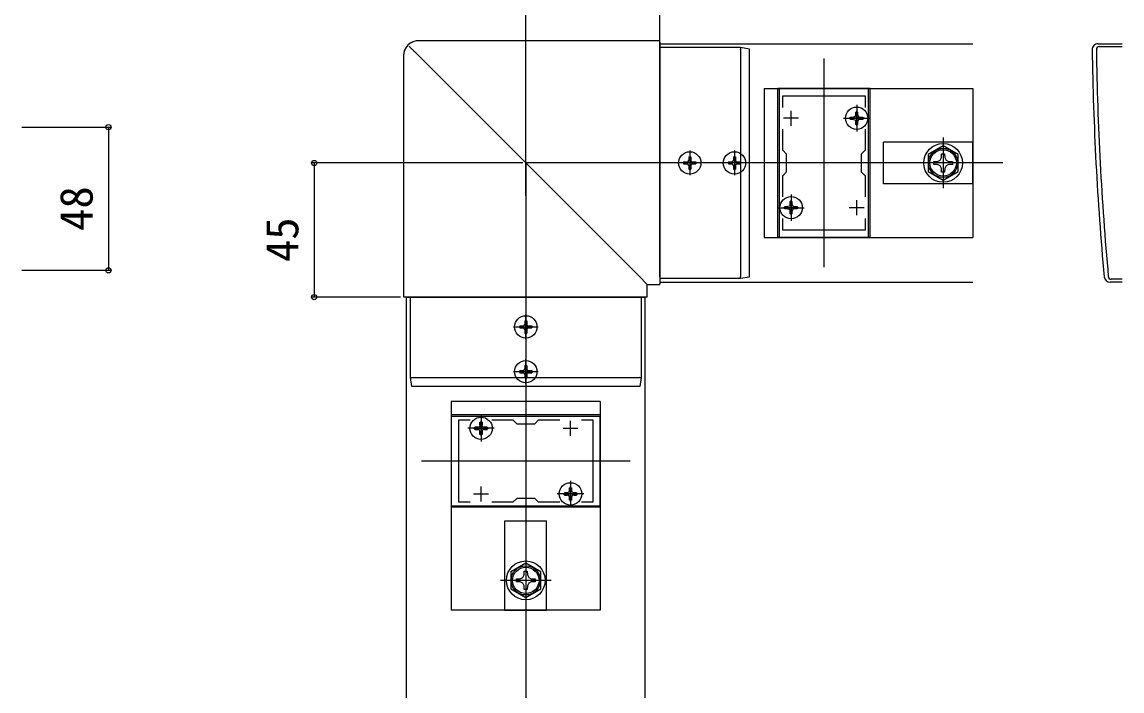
# Model space of a CAD drawing. Units: millimetres, scale not verified. Extents: x -875 to 875, y -1300 to 1293.
# Drawn here: x 319 to 688, y -707.2 to -482.9 of the extents above; entities that cross this region are included whole.
import ezdxf
from ezdxf.enums import TextEntityAlignment as Align

# ---------------------------------------------------------------- set-up
doc = ezdxf.new("R2010")
doc.units = ezdxf.units.MM
doc.header["$LTSCALE"] = 8
for name, color, linetype in [('0-3_YKK_11', 7, 'Continuous'), ('0-4_YKK_12', 2, 'Continuous'), ('0-5_YKK_13', 4, 'Continuous'), ('0-6_YKK_D', 6, 'Continuous'), ('0-8_YSS_K', 3, 'Continuous')]:
    doc.layers.add(name, color=color, linetype=linetype)
doc.styles.add('ＭＳ ゴシック', font='')
doc.styles.get('ＭＳ ゴシック').set_extended_font_data('MS Gothic')

msp = doc.modelspace()

# ---------------------------------------------------------------- linework, layer by layer
at = {"layer": '0-3_YKK_11'}
for p, q in [((680.01, -490.127), (688.01, -490.127)), ((680.41, -491.127), (688.01, -491.127)), ((577.01, -517.627), (577.01, -512.627)), ((599.01, -517.627), (599.01, -512.627)), ((579.51, -515.127), (574.51, -515.127)), ((601.51, -515.127), (596.51, -515.127)), ((579.51, -545.127), (574.51, -545.127)), ((577.01, -547.627), (577.01, -542.627)), ((601.51, -545.127), (596.51, -545.127)), ((599.01, -547.627), (599.01, -542.627)), ((688.01, -570.127), (684.01, -570.127)), ((688.01, -569.127), (684.411, -569.127)), ((470.51, -619.127), (475.51, -619.127)), ((473.01, -621.627), (473.01, -616.627)), ((500.51, -619.127), (505.51, -619.127)), ((503.01, -621.627), (503.01, -616.627)), ((470.51, -641.127), (475.51, -641.127)), ((473.01, -643.627), (473.01, -638.627)), ((500.51, -641.127), (505.51, -641.127)), ((503.01, -643.627), (503.01, -638.627))]:
    msp.add_line(p, q, dxfattribs=at)
for points in [[(603.01, -555.127), (603.01, -505.127), (573.01, -505.127), (573.01, -555.127)], [(463.01, -645.127), (513.01, -645.127), (513.01, -615.127), (463.01, -615.127)]]:
    msp.add_lwpolyline(points, close=True, dxfattribs=at)
for points in [[(574.21, -511.494), (574.21, -507.627), (601.81, -507.627), (601.81, -511.494)], [(574.21, -541.494), (574.21, -534.427), (575.51, -533.127), (575.51, -527.127), (574.21, -525.827), (574.21, -518.76)], [(601.81, -518.76), (601.81, -525.827), (600.51, -527.127), (600.51, -533.127), (601.81, -534.427), (601.81, -541.494)], [(601.81, -548.76), (601.81, -552.627), (574.21, -552.627), (574.21, -548.76)], [(469.376, -643.927), (465.51, -643.927), (465.51, -616.327), (469.376, -616.327)], [(476.643, -616.327), (483.71, -616.327), (485.01, -617.627), (491.01, -617.627), (492.31, -616.327), (499.376, -616.327)], [(506.643, -616.327), (510.51, -616.327), (510.51, -643.927), (506.643, -643.927)], [(499.376, -643.927), (492.31, -643.927), (491.01, -642.627), (485.01, -642.627), (483.71, -643.927), (476.643, -643.927)]]:
    msp.add_lwpolyline(points, dxfattribs=at)
for centre, radius, start, end in [((680.01, -492.127), 2, 90.00001, 180.82763), ((1677.908, -477.711), 1000.003, 180.82764, 185.19793), ((680.41, -492.127), 1, 89.99998, 180.82795), ((1677.904, -477.711), 998.598, 180.82796, 185.20003), ((684.411, -568.127), 1, 185.20001, 270), ((684.01, -568.127), 2, 185.19795, 270)]:
    msp.add_arc(centre, radius, start, end, dxfattribs=at)
at = {"layer": '0-4_YKK_12'}
for p, q in [((533.01, -490.127), (533.01, -570.127)), ((533.01, -490.127), (638.01, -490.127)), ((588.01, -495.127), (588.01, -565.127)), ((533.01, -570.127), (638.01, -570.127)), ((448.01, -845.127), (448.01, -575.127)), ((448.01, -575.127), (528.01, -575.127)), ((528.01, -845.127), (528.01, -575.127)), ((523.01, -630.127), (453.01, -630.127))]:
    msp.add_line(p, q, dxfattribs=at)
at = {"layer": '0-5_YKK_13'}
for p, q in [((533.01, -489.138), (452.016, -489.138)), ((533.01, -489.138), (533.01, -489.142)), ((533.01, -489.632), (533.01, -489.142)), ((533.01, -489.632), (533.01, -492.163)), ((447.02, -494.133), (447.02, -575.127)), ((450.758, -492.876), (526.236, -568.353)), ((533.01, -568.353), (533.01, -492.163)), ((563.01, -491.927), (560.01, -491.427)), ((560.01, -492.137), (560.01, -568.19)), ((563.01, -567.699), (563.01, -492.628)), ((568.01, -505.127), (638.01, -505.127)), ((603.51, -505.127), (572.51, -505.127)), ((603.51, -555.127), (603.51, -505.127)), ((638.01, -505.127), (638.01, -555.127)), ((599.01, -510.687), (599.01, -519.566)), ((594.599, -515.127), (603.42, -515.127)), ((596.96, -514.752), (597.91, -514.752)), ((596.96, -515.502), (596.96, -514.752)), ((597.91, -515.502), (596.96, -515.502)), ((597.91, -515.502), (598.479, -515.657)), ((598.479, -515.657), (598.635, -516.227)), ((598.635, -513.077), (599.385, -513.077)), ((598.635, -513.077), (598.635, -514.027)), ((598.635, -516.227), (598.635, -517.177)), ((599.385, -514.027), (599.385, -513.077)), ((599.54, -515.657), (599.385, -516.227)), ((599.385, -517.177), (599.385, -516.227)), ((600.11, -515.502), (599.54, -515.657)), ((600.11, -514.752), (601.06, -514.752)), ((601.06, -515.502), (600.11, -515.502)), ((601.06, -514.752), (601.06, -515.502)), ((599.385, -517.177), (598.635, -517.177)), ((628.01, -521.627), (628.01, -538.627)), ((543.01, -525.977), (543.01, -534.277)), ((558.01, -525.977), (558.01, -534.277)), ((627.486, -528.273), (627.508, -527.027)), ((547.16, -530.127), (538.86, -530.127)), ((540.96, -529.777), (540.96, -530.477)), ((540.96, -529.777), (542.16, -529.777)), ((540.96, -530.477), (542.16, -530.477)), ((542.66, -528.077), (543.36, -528.077)), ((542.66, -528.077), (542.66, -529.277)), ((542.66, -530.977), (542.66, -532.177)), ((543.36, -528.077), (543.36, -529.277)), ((543.36, -530.977), (543.36, -532.177)), ((543.86, -529.777), (545.06, -529.777)), ((543.86, -530.477), (545.06, -530.477)), ((545.06, -529.777), (545.06, -530.477)), ((562.16, -530.127), (553.86, -530.127)), ((555.96, -529.777), (555.96, -530.477)), ((555.96, -529.777), (557.16, -529.777)), ((555.96, -530.477), (557.16, -530.477)), ((557.66, -528.077), (558.36, -528.077)), ((557.66, -528.077), (557.66, -529.277)), ((557.66, -530.977), (557.66, -532.177)), ((558.36, -528.077), (558.36, -529.277)), ((558.36, -530.977), (558.36, -532.177)), ((558.86, -529.777), (560.06, -529.777)), ((558.86, -530.477), (560.06, -530.477)), ((560.06, -529.777), (560.06, -530.477)), ((636.51, -530.127), (619.51, -530.127)), ((542.66, -532.177), (543.36, -532.177)), ((557.66, -532.177), (558.36, -532.177)), ((577.01, -540.687), (577.01, -549.566)), ((572.599, -545.127), (581.42, -545.127)), ((574.96, -544.752), (575.91, -544.752)), ((574.96, -545.502), (574.96, -544.752)), ((575.91, -545.502), (574.96, -545.502)), ((575.91, -545.502), (576.479, -545.657)), ((576.479, -545.657), (576.635, -546.227)), ((576.635, -543.077), (577.385, -543.077)), ((576.635, -543.077), (576.635, -544.027)), ((577.385, -544.027), (577.385, -543.077)), ((577.54, -545.657), (577.385, -546.227)), ((578.11, -545.502), (577.54, -545.657)), ((578.11, -544.752), (579.06, -544.752)), ((579.06, -545.502), (578.11, -545.502)), ((579.06, -544.752), (579.06, -545.502)), ((576.635, -546.227), (576.635, -547.177)), ((577.385, -547.177), (576.635, -547.177)), ((577.385, -547.177), (577.385, -546.227)), ((526.236, -568.353), (528.505, -570.622)), ((528.505, -570.622), (528.749, -570.867)), ((528.749, -570.867), (528.754, -570.872)), ((533.01, -568.353), (533.01, -570.622)), ((533.01, -570.867), (533.01, -570.622)), ((533.01, -570.867), (533.01, -570.872)), ((447.025, -575.127), (447.02, -575.127)), ((447.514, -575.127), (447.025, -575.127)), ((450.046, -575.127), (447.514, -575.127)), ((526.236, -575.127), (450.046, -575.127)), ((528.505, -575.127), (526.236, -575.127)), ((528.749, -575.127), (528.505, -575.127)), ((528.754, -575.127), (528.749, -575.127)), ((488.01, -589.277), (488.01, -580.977)), ((483.86, -585.127), (492.16, -585.127)), ((485.96, -584.777), (485.96, -585.477)), ((485.96, -584.777), (487.16, -584.777)), ((485.96, -585.477), (487.16, -585.477)), ((487.66, -583.077), (488.36, -583.077)), ((487.66, -583.077), (487.66, -584.277)), ((487.66, -585.977), (487.66, -587.177)), ((488.36, -583.077), (488.36, -584.277)), ((488.36, -585.977), (488.36, -587.177)), ((488.86, -584.777), (490.06, -584.777)), ((488.86, -585.477), (490.06, -585.477)), ((490.06, -584.777), (490.06, -585.477)), ((487.66, -587.177), (488.36, -587.177)), ((488.01, -604.277), (488.01, -595.977)), ((483.86, -600.127), (492.16, -600.127)), ((485.96, -599.777), (485.96, -600.477)), ((485.96, -599.777), (487.16, -599.777)), ((485.96, -600.477), (487.16, -600.477)), ((487.66, -598.077), (488.36, -598.077)), ((487.66, -598.077), (487.66, -599.277)), ((487.66, -600.977), (487.66, -602.177)), ((488.36, -598.077), (488.36, -599.277)), ((488.36, -600.977), (488.36, -602.177)), ((488.86, -599.777), (490.06, -599.777)), ((488.86, -600.477), (490.06, -600.477)), ((490.06, -599.777), (490.06, -600.477)), ((449.81, -605.127), (449.31, -602.127)), ((450.02, -602.127), (526.073, -602.127)), ((525.581, -605.127), (450.51, -605.127)), ((487.66, -602.177), (488.36, -602.177)), ((513.01, -610.127), (513.01, -680.127)), ((463.01, -614.627), (463.01, -645.627)), ((513.01, -614.627), (463.01, -614.627)), ((473.01, -614.716), (473.01, -623.538)), ((477.449, -619.127), (468.57, -619.127)), ((470.96, -619.502), (470.96, -618.752)), ((471.91, -618.752), (470.96, -618.752)), ((470.96, -619.502), (471.91, -619.502)), ((472.479, -618.597), (471.91, -618.752)), ((472.479, -619.657), (471.91, -619.502)), ((472.635, -618.027), (472.479, -618.597)), ((472.635, -620.227), (472.479, -619.657)), ((472.635, -618.027), (472.635, -617.077)), ((472.635, -617.077), (473.385, -617.077)), ((473.385, -617.077), (473.385, -618.027)), ((475.06, -618.752), (474.11, -618.752)), ((474.11, -619.502), (475.06, -619.502)), ((475.06, -618.752), (475.06, -619.502)), ((472.635, -621.177), (472.635, -620.227)), ((473.385, -621.177), (472.635, -621.177)), ((473.385, -620.227), (473.385, -621.177)), ((503.01, -636.716), (503.01, -645.538)), ((507.449, -641.127), (498.57, -641.127)), ((500.96, -641.502), (500.96, -640.752)), ((501.91, -640.752), (500.96, -640.752)), ((500.96, -641.502), (501.91, -641.502)), ((502.479, -640.597), (501.91, -640.752)), ((502.479, -641.657), (501.91, -641.502)), ((502.635, -640.027), (502.479, -640.597)), ((502.635, -642.227), (502.479, -641.657)), ((502.635, -640.027), (502.635, -639.077)), ((502.635, -639.077), (503.385, -639.077)), ((503.385, -639.077), (503.385, -640.027)), ((505.06, -640.752), (504.11, -640.752)), ((504.11, -641.502), (505.06, -641.502)), ((505.06, -640.752), (505.06, -641.502)), ((502.635, -643.177), (502.635, -642.227)), ((503.385, -643.177), (502.635, -643.177)), ((503.385, -642.227), (503.385, -643.177)), ((488.01, -661.627), (488.01, -678.627)), ((487.486, -668.273), (487.508, -667.027)), ((496.51, -670.127), (479.51, -670.127)), ((513.01, -680.127), (463.01, -680.127))]:
    msp.add_line(p, q, dxfattribs=at)
for points in [[(452.016, -489.138), (451.234, -489.198), (450.472, -489.382), (449.748, -489.682), (449.079, -490.091), (448.483, -490.6), (447.974, -491.196), (447.564, -491.865), (447.265, -492.589), (447.081, -493.352), (447.02, -494.133)], [(450.758, -492.876), (450.582, -492.699), (450.408, -492.526), (450.237, -492.354), (450.07, -492.188), (449.911, -492.029), (449.76, -491.878), (449.618, -491.736), (449.488, -491.605), (449.37, -491.488), (449.266, -491.383), (449.175, -491.293), (449.101, -491.219), (449.043, -491.161), (449.002, -491.119), (448.978, -491.095)], [(560.01, -491.427), (560.01, -491.427), (533.01, -491.427)], [(560.01, -491.427), (560.025, -491.464), (560.033, -491.564), (560.033, -491.719), (560.025, -491.912), (560.01, -492.127)], [(560.01, -492.137), (560.01, -492.136), (560.01, -492.136), (560.01, -492.135), (560.01, -492.135), (560.01, -492.134), (560.01, -492.133), (560.01, -492.133), (560.01, -492.132), (560.01, -492.132), (560.01, -492.131), (560.01, -492.13), (560.01, -492.13), (560.01, -492.129), (560.01, -492.129), (560.01, -492.128), (560.01, -492.127)], [(563.01, -492.628), (563.01, -492.411), (563.01, -492.216), (563.01, -492.061), (563.01, -491.962), (563.01, -491.927)], [(568.01, -505.127), (568.01, -555.127), (638.01, -555.127)], [(603.51, -555.127), (572.51, -555.127), (572.51, -505.127)], [(598.635, -514.027), (598.479, -514.597), (597.91, -514.752)], [(599.385, -514.027), (599.54, -514.597), (600.11, -514.752)], [(638.01, -537.127), (638.01, -523.127), (608.01, -523.127)], [(638.01, -537.127), (608.01, -537.127), (608.01, -523.127)], [(627.508, -527.027), (628.511, -527.027), (628.533, -528.273)], [(626.156, -530.65), (624.91, -530.628), (624.91, -529.626), (626.156, -529.604)], [(626.156, -529.604), (627.025, -529.142), (627.486, -528.273)], [(627.486, -531.981), (627.025, -531.112), (626.156, -530.65)], [(628.533, -528.273), (628.995, -529.142), (629.863, -529.604)], [(629.863, -530.65), (628.995, -531.112), (628.533, -531.981)], [(629.863, -529.604), (631.11, -529.626), (631.11, -530.628), (629.863, -530.65)], [(628.533, -531.981), (628.511, -533.227), (627.508, -533.227), (627.486, -531.981)], [(576.635, -544.027), (576.479, -544.597), (575.91, -544.752)], [(577.385, -544.027), (577.54, -544.597), (578.11, -544.752)], [(560.01, -568.199), (560.01, -568.198), (560.01, -568.198), (560.01, -568.197), (560.01, -568.197), (560.01, -568.196), (560.01, -568.196), (560.01, -568.195), (560.01, -568.195), (560.01, -568.194), (560.01, -568.194), (560.01, -568.193), (560.01, -568.193), (560.01, -568.192), (560.01, -568.191), (560.01, -568.191), (560.01, -568.19)], [(560.01, -568.827), (560.027, -568.742), (560.027, -568.515), (560.01, -568.199)], [(563.01, -568.327), (563.01, -568.245), (563.01, -568.018), (563.01, -567.699)], [(528.754, -575.127), (528.754, -570.872), (533.01, -570.872)], [(533.01, -568.827), (560.01, -568.827), (560.01, -568.827), (563.01, -568.327)], [(449.31, -602.127), (449.31, -602.127), (449.31, -575.127)], [(526.71, -575.127), (526.71, -602.127), (526.709, -602.127), (526.21, -605.127)], [(449.31, -602.127), (449.346, -602.142), (449.447, -602.15), (449.601, -602.15), (449.795, -602.142), (450.01, -602.127)], [(450.51, -605.127), (450.294, -605.127), (450.098, -605.127), (449.943, -605.127), (449.844, -605.127), (449.81, -605.127)], [(450.02, -602.127), (450.019, -602.127), (450.018, -602.127), (450.018, -602.127), (450.017, -602.127), (450.017, -602.127), (450.016, -602.127), (450.015, -602.127), (450.015, -602.127), (450.014, -602.127), (450.014, -602.127), (450.013, -602.127), (450.012, -602.127), (450.012, -602.127), (450.011, -602.127), (450.011, -602.127), (450.01, -602.127)], [(526.21, -605.127), (526.128, -605.127), (525.9, -605.127), (525.581, -605.127)], [(526.082, -602.127), (526.081, -602.127), (526.08, -602.127), (526.08, -602.127), (526.079, -602.127), (526.079, -602.127), (526.078, -602.127), (526.078, -602.127), (526.077, -602.127), (526.077, -602.127), (526.076, -602.127), (526.076, -602.127), (526.075, -602.127), (526.075, -602.127), (526.074, -602.127), (526.073, -602.127), (526.073, -602.127)], [(526.709, -602.127), (526.624, -602.145), (526.398, -602.145), (526.082, -602.127)], [(513.01, -610.127), (463.01, -610.127), (463.01, -680.127)], [(513.01, -614.627), (513.01, -645.627), (463.01, -645.627)], [(474.11, -618.752), (473.54, -618.597), (473.385, -618.027)], [(474.11, -619.502), (473.54, -619.657), (473.385, -620.227)], [(504.11, -640.752), (503.54, -640.597), (503.385, -640.027)], [(504.11, -641.502), (503.54, -641.657), (503.385, -642.227)], [(481.01, -680.127), (495.01, -680.127), (495.01, -650.127)], [(481.01, -680.127), (481.01, -650.127), (495.01, -650.127)], [(487.508, -667.027), (488.511, -667.027), (488.533, -668.273)], [(486.156, -670.65), (484.91, -670.628), (484.91, -669.626), (486.156, -669.604)], [(486.156, -669.604), (487.025, -669.142), (487.486, -668.273)], [(487.486, -671.981), (487.025, -671.112), (486.156, -670.65)], [(488.533, -668.273), (488.995, -669.142), (489.863, -669.604)], [(489.863, -670.65), (488.995, -671.112), (488.533, -671.981)], [(489.863, -669.604), (491.11, -669.626), (491.11, -670.628), (489.863, -670.65)], [(488.533, -671.981), (488.511, -673.227), (487.508, -673.227), (487.486, -671.981)]]:
    msp.add_lwpolyline(points, dxfattribs=at)
for points in [[(633.01, -527.24), (628.01, -524.353), (623.01, -527.24), (623.01, -533.014), (628.01, -535.9), (633.01, -533.014)], [(493.01, -667.24), (488.01, -664.353), (483.01, -667.24), (483.01, -673.014), (488.01, -675.9), (493.01, -673.014)]]:
    msp.add_lwpolyline(points, close=True, dxfattribs=at)
for centre, radius in [((599.01, -515.127), 3.75), ((628.01, -530.127), 6.5), ((543.01, -530.127), 3.75), ((558.01, -530.127), 3.75), ((628.01, -530.127), 4.907), ((628.01, -530.127), 4.432), ((577.01, -545.127), 3.75), ((488.01, -585.127), 3.75), ((488.01, -600.127), 3.75), ((473.01, -619.127), 3.75), ((503.01, -641.127), 3.75), ((488.01, -670.127), 6.5), ((488.01, -670.127), 4.907), ((488.01, -670.127), 4.432)]:
    msp.add_circle(centre, radius, dxfattribs=at)
for centre, start, end in [((542.16, -529.277), 270, 0), ((542.16, -530.977), 0, 90), ((543.86, -529.277), 180, 270), ((543.86, -530.977), 90, 180), ((557.16, -529.277), 270, 0), ((557.16, -530.977), 0, 90), ((558.86, -529.277), 180, 270), ((558.86, -530.977), 90, 180), ((487.16, -584.277), 270, 0), ((487.16, -585.977), 0, 90), ((488.86, -584.277), 180, 270), ((488.86, -585.977), 90, 180), ((487.16, -599.277), 270, 0), ((487.16, -600.977), 0, 90), ((488.86, -599.277), 180, 270), ((488.86, -600.977), 90, 180)]:
    msp.add_arc(centre, 0.5, start, end, dxfattribs=at)
msp.add_ellipse((452.025, -494.142), major_axis=(3.536, -3.536), ratio=0.999993, start_param=2.358058, end_param=3.9251274, dxfattribs=at)
at = {"layer": '0-6_YKK_D'}
for p, q in [((488.01, -541.127), (488.01, -458.138)), ((533.01, -500.138), (533.01, -458.138)), ((319.01, -518.127), (349.01, -518.127)), ((348.01, -518.127), (348.01, -566.127)), ((487.01, -530.127), (416.02, -530.127)), ((417.02, -530.127), (417.02, -575.127)), ((319.01, -566.127), (349.01, -566.127)), ((446.02, -575.127), (416.02, -575.127))]:
    msp.add_line(p, q, dxfattribs=at)
for centre in [(348.01, -518.127), (417.02, -530.127), (348.01, -566.127), (417.02, -575.127)]:
    msp.add_circle(centre, 0.875, dxfattribs=at)
at = {"layer": '0-8_YSS_K'}
msp.add_lwpolyline([(648.01, -530.127), (488.01, -530.127), (488.01, -890.127)], dxfattribs=at)

# ---------------------------------------------------------------- texts
at = {"layer": '0-6_YKK_D', "style": 'ＭＳ ゴシック'}
for s, p in [('48', (346.01, -552.908)), ('45', (415.02, -563.366))]:
    msp.add_text(s, height=11, rotation=90, dxfattribs=at).set_placement(p, align=Align.BOTTOM_LEFT)

doc.saveas('drawing.dxf')
